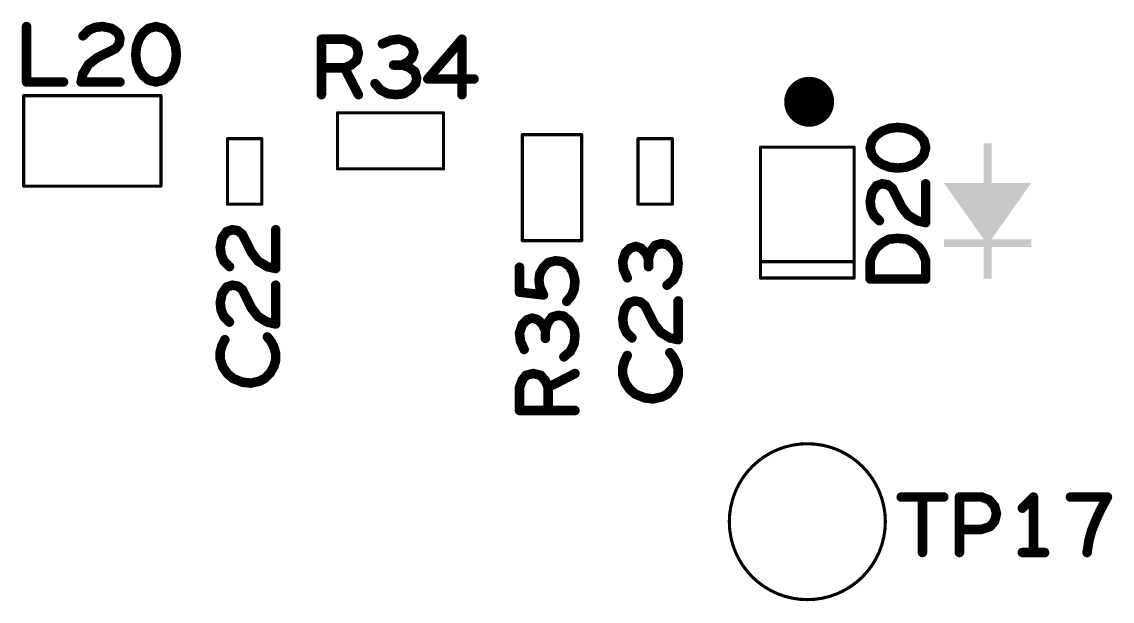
# Model space of a CAD drawing. Extents: x -1.14 to 4.53, y -2.04 to 6.
# Drawn here: x 1.042 to 1.73, y 2.075 to 2.441 of the extents above; entities that cross this region are included whole.
import ezdxf

# ---------------------------------------------------------------- set-up
doc = ezdxf.new("R2010")
doc.units = 0
doc.layers.get('0').update_dxf_attribs({"linetype": 'CONTINUOUS'})
doc.layers.add('ASSE', color=1, linetype='CONTINUOUS')

# ---------------------------------------------------------------- blocks, each defined once
blk = doc.blocks.new('ROUND_64')
at = {"const_width": 0.000984}
blk.add_lwpolyline([(-0.00049, 0, 1), (0.00049, 0, 1)], format="xyb", close=True, dxfattribs=at)
blk = doc.blocks.new('ROUND_1')
at = {"const_width": 0.003}
blk.add_lwpolyline([(-0.0015, 0, 1), (0.0015, 0, 1)], format="xyb", close=True, dxfattribs=at)

msp = doc.modelspace()

# ---------------------------------------------------------------- linework, layer by layer
at = {"layer": 'ASSE'}
for points, const_width in [([(1.04493, 2.4375), (1.04493, 2.4025)], 0.006), ([(1.08051, 2.43167), (1.08401, 2.43517)], 0.006), ([(1.08401, 2.43517), (1.0881, 2.43692)], 0.006), ([(1.0881, 2.43692), (1.09276, 2.4375)], 0.006), ([(1.09276, 2.4375), (1.0986, 2.43633)], 0.006), ([(1.0986, 2.43633), (1.10268, 2.43342)], 0.006), ([(1.10268, 2.43342), (1.10385, 2.42992)], 0.006), ([(1.11843, 2.43342), (1.1161, 2.42992)], 0.006), ([(1.12193, 2.43633), (1.11843, 2.43342)], 0.006), ([(1.1266, 2.4375), (1.12193, 2.43633)], 0.006), ([(1.13126, 2.43633), (1.1266, 2.4375)], 0.006), ([(1.13476, 2.43342), (1.13126, 2.43633)], 0.006), ([(1.1371, 2.42992), (1.13476, 2.43342)], 0.006), ([(1.10326, 2.42642), (1.10093, 2.4235)], 0.006), ([(1.10385, 2.42992), (1.10326, 2.42642)], 0.006), ([(1.11435, 2.42525), (1.11376, 2.42)], 0.006), ([(1.1161, 2.42992), (1.11435, 2.42525)], 0.006), ([(1.13885, 2.42525), (1.1371, 2.42992)], 0.006), ([(1.13943, 2.42), (1.13885, 2.42525)], 0.006), ([(1.23093, 2.3945), (1.23093, 2.4295)], 0.006), ([(1.23093, 2.4295), (1.24551, 2.4295)], 0.006), ([(1.24551, 2.4295), (1.25018, 2.42775)], 0.006), ([(1.25018, 2.42775), (1.2531, 2.42542)], 0.006), ([(1.2531, 2.42542), (1.25426, 2.42075)], 0.006), ([(1.27468, 2.42892), (1.26943, 2.42658)], 0.006), ([(1.27993, 2.4295), (1.27468, 2.42892)], 0.006), ([(1.28518, 2.42775), (1.27993, 2.4295)], 0.006), ([(1.2881, 2.42483), (1.28518, 2.42775)], 0.006), ([(1.3196, 2.4295), (1.29801, 2.40442)], 0.006), ([(1.3196, 2.3945), (1.3196, 2.4295)], 0.006), ([(1.10093, 2.4235), (1.08926, 2.41767)], 0.006), ([(1.11376, 2.42), (1.11435, 2.41475)], 0.006), ([(1.13885, 2.41475), (1.13943, 2.42)], 0.006), ([(1.25426, 2.42075), (1.2531, 2.41608)], 0.006), ([(1.28926, 2.42133), (1.2881, 2.42483)], 0.006), ([(1.2881, 2.41783), (1.28926, 2.42133)], 0.006), ([(1.08401, 2.41358), (1.08051, 2.40775)], 0.006), ([(1.08926, 2.41767), (1.08401, 2.41358)], 0.006), ([(1.11435, 2.41475), (1.1161, 2.41008)], 0.006), ([(1.1371, 2.41008), (1.13885, 2.41475)], 0.006), ([(1.24551, 2.41142), (1.23093, 2.41142)], 0.006), ([(1.2496, 2.41317), (1.24551, 2.41142)], 0.006), ([(1.24551, 2.41142), (1.25426, 2.3945)], 0.006), ([(1.2531, 2.41608), (1.2496, 2.41317)], 0.006), ([(1.28168, 2.41317), (1.27643, 2.41317)], 0.006), ([(1.28168, 2.41317), (1.28518, 2.41492)], 0.006), ([(1.28576, 2.412), (1.28168, 2.41317)], 0.006), ([(1.28518, 2.41492), (1.2881, 2.41783)], 0.006), ([(1.28985, 2.40908), (1.28576, 2.412)], 0.006), ([(1.08051, 2.40775), (1.07935, 2.4025)], 0.006), ([(1.1161, 2.41008), (1.11843, 2.40658)], 0.006), ([(1.11843, 2.40658), (1.12193, 2.40367)], 0.006), ([(1.13126, 2.40367), (1.13476, 2.40658)], 0.006), ([(1.13476, 2.40658), (1.1371, 2.41008)], 0.006), ([(1.29101, 2.405), (1.28985, 2.40908)], 0.006), ([(1.29043, 2.4015), (1.29101, 2.405)], 0.006), ([(1.04493, 2.4025), (1.06826, 2.4025)], 0.006), ([(1.07935, 2.4025), (1.10385, 2.4025)], 0.006), ([(1.12193, 2.40367), (1.1266, 2.4025)], 0.006), ([(1.1266, 2.4025), (1.13126, 2.40367)], 0.006), ([(1.26476, 2.4015), (1.26826, 2.39742)], 0.006), ([(1.28285, 2.39508), (1.28751, 2.398)], 0.006), ([(1.28751, 2.398), (1.29043, 2.4015)], 0.006), ([(1.29801, 2.40442), (1.32718, 2.40442)], 0.006), ([(1.04308, 2.33681), (1.04308, 2.3939)], 0.00197), ([(1.04308, 2.3939), (1.1297, 2.3939)], 0.00197), ([(1.1297, 2.3939), (1.1297, 2.33681)], 0.00197), ([(1.26826, 2.39742), (1.27293, 2.39508)], 0.006), ([(1.27293, 2.39508), (1.27818, 2.3945)], 0.006), ([(1.27818, 2.3945), (1.28285, 2.39508)], 0.006), ([(1.24103, 2.38307), (1.30796, 2.38307)], 0.00197), ([(1.24103, 2.34764), (1.24103, 2.38307)], 0.00197), ([(1.30796, 2.38307), (1.30796, 2.34764)], 0.00197), ([(1.58468, 2.3715), (1.58118, 2.36917)], 0.006), ([(1.58935, 2.37325), (1.58468, 2.3715)], 0.006), ([(1.5946, 2.37383), (1.58935, 2.37325)], 0.006), ([(1.59985, 2.37325), (1.5946, 2.37383)], 0.006), ([(1.60451, 2.3715), (1.59985, 2.37325)], 0.006), ([(1.60801, 2.36917), (1.60451, 2.3715)], 0.006), ([(1.1717, 2.32539), (1.1717, 2.36673)], 0.00197), ([(1.1717, 2.36673), (1.19335, 2.36673)], 0.00197), ([(1.19335, 2.36673), (1.19335, 2.32539)], 0.00197), ([(1.35769, 2.30236), (1.35769, 2.36929)], 0.00197), ([(1.35769, 2.36929), (1.39509, 2.36929)], 0.00197), ([(1.39509, 2.36929), (1.39509, 2.30236)], 0.00197), ([(1.43064, 2.32539), (1.43064, 2.36673)], 0.00197), ([(1.43064, 2.36673), (1.45229, 2.36673)], 0.00197), ([(1.45229, 2.36673), (1.45229, 2.32539)], 0.00197), ([(1.57826, 2.36567), (1.5771, 2.361)], 0.006), ([(1.58118, 2.36917), (1.57826, 2.36567)], 0.006), ([(1.61093, 2.36567), (1.60801, 2.36917)], 0.006), ([(1.6121, 2.361), (1.61093, 2.36567)], 0.006), ([(1.50792, 2.36142), (1.50792, 2.27874)], 0.00197), ([(1.56698, 2.36142), (1.50792, 2.36142)], 0.00197), ([(1.56698, 2.27874), (1.56698, 2.36142)], 0.00197), ([(1.5771, 2.361), (1.57826, 2.35633)], 0.006), ([(1.57826, 2.35633), (1.58118, 2.35283)], 0.006), ([(1.60801, 2.35283), (1.61093, 2.35633)], 0.006), ([(1.61093, 2.35633), (1.6121, 2.361)], 0.006), ([(1.58118, 2.35283), (1.58468, 2.3505)], 0.006), ([(1.58468, 2.3505), (1.58935, 2.34875)], 0.006), ([(1.59985, 2.34875), (1.60451, 2.3505)], 0.006), ([(1.60451, 2.3505), (1.60801, 2.35283)], 0.006), ([(1.30796, 2.34764), (1.24103, 2.34764)], 0.00197), ([(1.58935, 2.34875), (1.5946, 2.34817)], 0.006), ([(1.5946, 2.34817), (1.59985, 2.34875)], 0.006), ([(1.57826, 2.333), (1.58118, 2.33708)], 0.006), ([(1.58118, 2.33708), (1.58468, 2.33825)], 0.006), ([(1.58468, 2.33825), (1.58818, 2.33767)], 0.006), ([(1.58818, 2.33767), (1.5911, 2.33533)], 0.006), ([(1.6121, 2.31375), (1.6121, 2.33825)], 0.006), ([(1.1297, 2.33681), (1.04308, 2.33681)], 0.00197), ([(1.5771, 2.32717), (1.57826, 2.333)], 0.006), ([(1.5911, 2.33533), (1.59693, 2.32367)], 0.006), ([(1.19335, 2.32539), (1.1717, 2.32539)], 0.00197), ([(1.45229, 2.32539), (1.43064, 2.32539)], 0.00197), ([(1.57768, 2.3225), (1.5771, 2.32717)], 0.006), ([(1.57943, 2.31842), (1.57768, 2.3225)], 0.006), ([(1.59693, 2.32367), (1.60101, 2.31842)], 0.006), ([(1.58293, 2.31492), (1.57943, 2.31842)], 0.006), ([(1.60101, 2.31842), (1.60685, 2.31492)], 0.006), ([(1.17118, 2.30808), (1.17468, 2.30925)], 0.006), ([(1.17468, 2.30925), (1.17818, 2.30867)], 0.006), ([(1.17818, 2.30867), (1.1811, 2.30633)], 0.006), ([(1.2021, 2.28475), (1.2021, 2.30925)], 0.006), ([(1.60685, 2.31492), (1.6121, 2.31375)], 0.006), ([(1.1671, 2.29817), (1.16826, 2.304)], 0.006), ([(1.16826, 2.304), (1.17118, 2.30808)], 0.006), ([(1.1811, 2.30633), (1.18693, 2.29467)], 0.006), ([(1.58468, 2.30092), (1.58876, 2.30325)], 0.006), ([(1.58876, 2.30325), (1.5946, 2.30383)], 0.006), ([(1.5946, 2.30383), (1.60043, 2.30325)], 0.006), ([(1.60043, 2.30325), (1.60451, 2.30092)], 0.006), ([(1.16768, 2.2935), (1.1671, 2.29817)], 0.006), ([(1.18693, 2.29467), (1.19101, 2.28942)], 0.006), ([(1.39509, 2.30236), (1.35769, 2.30236)], 0.00197), ([(1.42272, 2.29465), (1.42097, 2.2894)], 0.006), ([(1.42563, 2.29756), (1.42272, 2.29465)], 0.006), ([(1.42913, 2.29873), (1.42563, 2.29756)], 0.006), ([(1.43263, 2.29756), (1.42913, 2.29873)], 0.006), ([(1.43555, 2.29465), (1.43263, 2.29756)], 0.006), ([(1.4373, 2.29115), (1.43555, 2.29465)], 0.006), ([(1.43847, 2.29523), (1.4373, 2.29115)], 0.006), ([(1.44138, 2.29931), (1.43847, 2.29523)], 0.006), ([(1.44547, 2.30048), (1.44138, 2.29931)], 0.006), ([(1.44897, 2.2999), (1.44547, 2.30048)], 0.006), ([(1.45247, 2.29698), (1.44897, 2.2999)], 0.006), ([(1.45538, 2.29231), (1.45247, 2.29698)], 0.006), ([(1.5771, 2.28983), (1.57885, 2.2945)], 0.006), ([(1.57885, 2.2945), (1.58118, 2.298)], 0.006), ([(1.58118, 2.298), (1.58468, 2.30092)], 0.006), ([(1.60451, 2.30092), (1.60801, 2.298)], 0.006), ([(1.60801, 2.298), (1.61035, 2.2945)], 0.006), ([(1.61035, 2.2945), (1.6121, 2.28983)], 0.006), ([(1.16943, 2.28942), (1.16768, 2.2935)], 0.006), ([(1.17293, 2.28592), (1.16943, 2.28942)], 0.006), ([(1.19101, 2.28942), (1.19685, 2.28592)], 0.006), ([(1.37397, 2.28849), (1.37105, 2.28558)], 0.006), ([(1.37864, 2.28966), (1.37397, 2.28849)], 0.006), ([(1.38331, 2.28908), (1.37864, 2.28966)], 0.006), ([(1.38739, 2.28616), (1.38331, 2.28908)], 0.006), ([(1.42097, 2.2894), (1.42155, 2.28415)], 0.006), ([(1.4373, 2.29115), (1.4373, 2.2859)], 0.006), ([(1.45597, 2.28765), (1.45538, 2.29231)], 0.006), ([(1.45538, 2.2824), (1.45597, 2.28765)], 0.006), ([(1.5771, 2.27817), (1.5771, 2.28983)], 0.006), ([(1.6121, 2.28983), (1.6121, 2.27817)], 0.006), ([(1.19685, 2.28592), (1.2021, 2.28475)], 0.006), ([(1.35589, 2.26983), (1.35589, 2.28558)], 0.006), ([(1.36872, 2.28149), (1.36814, 2.27741)], 0.006), ([(1.37105, 2.28558), (1.36872, 2.28149)], 0.006), ([(1.38972, 2.28208), (1.38739, 2.28616)], 0.006), ([(1.39089, 2.27683), (1.38972, 2.28208)], 0.006), ([(1.42155, 2.28415), (1.42388, 2.2789)], 0.006), ([(1.45305, 2.27773), (1.45538, 2.2824)], 0.006), ([(1.56698, 2.28909), (1.50792, 2.28909)], 0.00197), ([(1.17118, 2.27308), (1.17468, 2.27425)], 0.006), ([(1.17468, 2.27425), (1.17818, 2.27367)], 0.006), ([(1.2021, 2.24975), (1.2021, 2.27425)], 0.006), ([(1.36814, 2.27741), (1.36872, 2.27333)], 0.006), ([(1.3903, 2.27158), (1.39089, 2.27683)], 0.006), ([(1.44897, 2.27423), (1.45305, 2.27773)], 0.006), ([(1.50792, 2.27874), (1.56698, 2.27874)], 0.00197), ([(1.6121, 2.27817), (1.5771, 2.27817)], 0.006), ([(1.1671, 2.26317), (1.16826, 2.269)], 0.006), ([(1.16826, 2.269), (1.17118, 2.27308)], 0.006), ([(1.17818, 2.27367), (1.1811, 2.27133)], 0.006), ([(1.1811, 2.27133), (1.18693, 2.25967)], 0.006), ([(1.37105, 2.26808), (1.35589, 2.26983)], 0.006), ([(1.36872, 2.27333), (1.37105, 2.26808)], 0.006), ([(1.38564, 2.26399), (1.38856, 2.26749)], 0.006), ([(1.38856, 2.26749), (1.3903, 2.27158)], 0.006), ([(1.16768, 2.2585), (1.1671, 2.26317)], 0.006), ([(1.42213, 2.25906), (1.42505, 2.26315)], 0.006), ([(1.42505, 2.26315), (1.42855, 2.26431)], 0.006), ([(1.42855, 2.26431), (1.43205, 2.26373)], 0.006), ([(1.43205, 2.26373), (1.43497, 2.2614)], 0.006), ([(1.43497, 2.2614), (1.4408, 2.24973)], 0.006), ([(1.45597, 2.23981), (1.45597, 2.26431)], 0.006), ([(1.16943, 2.25442), (1.16768, 2.2585)], 0.006), ([(1.17293, 2.25092), (1.16943, 2.25442)], 0.006), ([(1.18693, 2.25967), (1.19101, 2.25442)], 0.006), ([(1.19101, 2.25442), (1.19685, 2.25092)], 0.006), ([(1.36406, 2.25349), (1.36055, 2.25233)], 0.006), ([(1.36756, 2.25233), (1.36406, 2.25349)], 0.006), ([(1.37631, 2.25408), (1.37339, 2.24999)], 0.006), ([(1.38039, 2.25524), (1.37631, 2.25408)], 0.006), ([(1.38389, 2.25466), (1.38039, 2.25524)], 0.006), ([(1.38739, 2.25174), (1.38389, 2.25466)], 0.006), ([(1.42097, 2.25323), (1.42213, 2.25906)], 0.006), ([(1.42155, 2.24856), (1.42097, 2.25323)], 0.006), ([(1.19685, 2.25092), (1.2021, 2.24975)], 0.006), ([(1.35764, 2.24941), (1.35589, 2.24416)], 0.006), ([(1.36055, 2.25233), (1.35764, 2.24941)], 0.006), ([(1.37047, 2.24941), (1.36756, 2.25233)], 0.006), ([(1.37222, 2.24591), (1.37047, 2.24941)], 0.006), ([(1.37339, 2.24999), (1.37222, 2.24591)], 0.006), ([(1.3903, 2.24708), (1.38739, 2.25174)], 0.006), ([(1.39089, 2.24241), (1.3903, 2.24708)], 0.006), ([(1.4233, 2.24448), (1.42155, 2.24856)], 0.006), ([(1.4408, 2.24973), (1.44488, 2.24448)], 0.006), ([(1.17001, 2.23983), (1.16826, 2.23633)], 0.006), ([(1.19918, 2.23867), (1.19685, 2.24158)], 0.006), ([(1.35589, 2.24416), (1.35647, 2.23891)], 0.006), ([(1.37222, 2.24591), (1.37222, 2.24066)], 0.006), ([(1.3903, 2.23716), (1.39089, 2.24241)], 0.006), ([(1.4268, 2.24098), (1.4233, 2.24448)], 0.006), ([(1.44488, 2.24448), (1.45072, 2.24098)], 0.006), ([(1.45072, 2.24098), (1.45597, 2.23981)], 0.006), ([(1.16826, 2.23633), (1.1671, 2.23225)], 0.006), ([(1.20093, 2.23517), (1.19918, 2.23867)], 0.006), ([(1.2021, 2.23108), (1.20093, 2.23517)], 0.006), ([(1.35647, 2.23891), (1.35881, 2.23366)], 0.006), ([(1.38389, 2.22899), (1.38797, 2.23249)], 0.006), ([(1.38797, 2.23249), (1.3903, 2.23716)], 0.006), ([(1.1671, 2.23225), (1.1671, 2.22758)], 0.006), ([(1.1671, 2.22758), (1.16885, 2.22233)], 0.006), ([(1.20093, 2.22292), (1.2021, 2.227)], 0.006), ([(1.2021, 2.227), (1.2021, 2.23108)], 0.006), ([(1.42213, 2.22639), (1.42097, 2.22231)], 0.006), ([(1.42388, 2.2299), (1.42213, 2.22639)], 0.006), ([(1.45305, 2.22873), (1.45072, 2.23165)], 0.006), ([(1.4548, 2.22523), (1.45305, 2.22873)], 0.006), ([(1.16885, 2.22233), (1.17176, 2.21825)], 0.006), ([(1.1951, 2.21533), (1.1986, 2.21883)], 0.006), ([(1.1986, 2.21883), (1.20093, 2.22292)], 0.006), ([(1.42097, 2.22231), (1.42097, 2.21765)], 0.006), ([(1.45597, 2.22114), (1.4548, 2.22523)], 0.006), ([(1.45597, 2.21706), (1.45597, 2.22114)], 0.006), ([(1.17176, 2.21825), (1.17526, 2.21533)], 0.006), ([(1.17526, 2.21533), (1.1811, 2.213)], 0.006), ([(1.1811, 2.213), (1.18635, 2.21242)], 0.006), ([(1.18635, 2.21242), (1.1916, 2.21358)], 0.006), ([(1.1916, 2.21358), (1.1951, 2.21533)], 0.006), ([(1.35589, 2.20974), (1.35764, 2.21441)], 0.006), ([(1.35764, 2.21441), (1.35997, 2.21733)], 0.006), ([(1.35997, 2.21733), (1.36464, 2.21849)], 0.006), ([(1.36464, 2.21849), (1.36931, 2.21733)], 0.006), ([(1.36931, 2.21733), (1.37222, 2.21383)], 0.006), ([(1.37222, 2.21383), (1.37397, 2.20974)], 0.006), ([(1.37397, 2.20974), (1.39089, 2.21849)], 0.006), ([(1.42097, 2.21765), (1.42272, 2.21239)], 0.006), ([(1.42272, 2.21239), (1.42563, 2.20831)], 0.006), ([(1.45247, 2.2089), (1.4548, 2.21298)], 0.006), ([(1.4548, 2.21298), (1.45597, 2.21706)], 0.006), ([(1.35589, 2.19516), (1.35589, 2.20974)], 0.006), ([(1.37397, 2.20974), (1.37397, 2.19516)], 0.006), ([(1.42563, 2.20831), (1.42913, 2.2054)], 0.006), ([(1.42913, 2.2054), (1.43497, 2.20306)], 0.006), ([(1.44547, 2.20365), (1.44897, 2.2054)], 0.006), ([(1.44897, 2.2054), (1.45247, 2.2089)], 0.006), ([(1.43497, 2.20306), (1.44022, 2.20248)], 0.006), ([(1.44022, 2.20248), (1.44547, 2.20365)], 0.006), ([(1.39089, 2.19516), (1.35589, 2.19516)], 0.006), ([(1.59668, 2.1405), (1.62351, 2.1405)], 0.006), ([(1.61009, 2.1405), (1.61009, 2.1055)], 0.006), ([(1.63343, 2.1055), (1.63343, 2.1405)], 0.006), ([(1.63343, 2.1405), (1.64743, 2.1405)], 0.006), ([(1.64743, 2.1405), (1.6521, 2.13875)], 0.006), ([(1.6521, 2.13875), (1.6556, 2.13467)], 0.006), ([(1.6801, 2.1405), (1.6731, 2.1335)], 0.006), ([(1.6801, 2.1055), (1.6801, 2.1405)], 0.006), ([(1.72676, 2.1405), (1.70343, 2.1405)], 0.006), ([(1.7221, 2.13175), (1.72676, 2.1405)], 0.006), ([(1.6556, 2.13467), (1.65676, 2.13)], 0.006), ([(1.65676, 2.13), (1.6556, 2.12533)], 0.006), ([(1.71918, 2.12533), (1.7221, 2.13175)], 0.006), ([(1.6556, 2.12533), (1.65268, 2.12183)], 0.006), ([(1.71685, 2.1195), (1.71918, 2.12533)], 0.006), ([(1.64743, 2.12008), (1.63343, 2.12008)], 0.006), ([(1.65268, 2.12183), (1.64743, 2.12008)], 0.006), ([(1.7151, 2.11308), (1.71685, 2.1195)], 0.006), ([(1.71393, 2.1055), (1.7151, 2.11308)], 0.006), ([(1.6731, 2.1055), (1.6871, 2.1055)], 0.006)]:
    msp.add_lwpolyline(points, dxfattribs=dict(at, const_width=const_width))
for points, const_width in [([(1.53072, 2.39, 1), (1.54647, 2.39, 1)], 0.01575), ([(1.48824, 2.12496, 1), (1.58666, 2.12496, 1)], 0.00197)]:
    msp.add_lwpolyline(points, format="xyb", close=True, dxfattribs=dict(at, const_width=const_width))
for points in [[(1.64868, 2.33871), (1.64868, 2.36371), (1.65368, 2.33871), (1.65368, 2.36371)], [(1.64868, 2.30328), (1.62368, 2.33871), (1.65368, 2.30328), (1.67868, 2.33871)], [(1.62368, 2.29828), (1.62368, 2.30328), (1.67868, 2.29828), (1.67868, 2.30328)], [(1.64868, 2.27828), (1.64868, 2.29828), (1.65368, 2.27828), (1.65368, 2.29828)]]:
    msp.add_solid(points, dxfattribs=at)

# ---------------------------------------------------------------- block references
for name, p in [('ROUND_1', (1.04493, 2.4375)), ('ROUND_1', (1.08401, 2.43517)), ('ROUND_1', (1.08401, 2.43517)), ('ROUND_1', (1.0881, 2.43692)), ('ROUND_1', (1.0881, 2.43692)), ('ROUND_1', (1.09276, 2.4375)), ('ROUND_1', (1.09276, 2.4375)), ('ROUND_1', (1.0986, 2.43633)), ('ROUND_1', (1.0986, 2.43633)), ('ROUND_1', (1.10268, 2.43342)), ('ROUND_1', (1.10268, 2.43342)), ('ROUND_1', (1.11843, 2.43342)), ('ROUND_1', (1.11843, 2.43342)), ('ROUND_1', (1.12193, 2.43633)), ('ROUND_1', (1.12193, 2.43633)), ('ROUND_1', (1.1266, 2.4375)), ('ROUND_1', (1.1266, 2.4375)), ('ROUND_1', (1.13126, 2.43633)), ('ROUND_1', (1.13126, 2.43633)), ('ROUND_1', (1.13476, 2.43342)), ('ROUND_1', (1.13476, 2.43342)), ('ROUND_1', (1.08051, 2.43167)), ('ROUND_1', (1.10326, 2.42642)), ('ROUND_1', (1.10326, 2.42642)), ('ROUND_1', (1.10385, 2.42992)), ('ROUND_1', (1.10385, 2.42992)), ('ROUND_1', (1.11435, 2.42525)), ('ROUND_1', (1.11435, 2.42525)), ('ROUND_1', (1.1161, 2.42992)), ('ROUND_1', (1.1161, 2.42992)), ('ROUND_1', (1.1371, 2.42992)), ('ROUND_1', (1.1371, 2.42992)), ('ROUND_1', (1.13885, 2.42525)), ('ROUND_1', (1.13885, 2.42525)), ('ROUND_1', (1.23093, 2.4295)), ('ROUND_1', (1.23093, 2.4295)), ('ROUND_1', (1.24551, 2.4295)), ('ROUND_1', (1.24551, 2.4295)), ('ROUND_1', (1.25018, 2.42775)), ('ROUND_1', (1.25018, 2.42775)), ('ROUND_1', (1.2531, 2.42542)), ('ROUND_1', (1.2531, 2.42542)), ('ROUND_1', (1.26943, 2.42658)), ('ROUND_1', (1.27468, 2.42892)), ('ROUND_1', (1.27468, 2.42892)), ('ROUND_1', (1.27993, 2.4295)), ('ROUND_1', (1.27993, 2.4295)), ('ROUND_1', (1.28518, 2.42775)), ('ROUND_1', (1.28518, 2.42775)), ('ROUND_1', (1.3196, 2.4295)), ('ROUND_1', (1.3196, 2.4295)), ('ROUND_1', (1.10093, 2.4235)), ('ROUND_1', (1.10093, 2.4235)), ('ROUND_1', (1.11376, 2.42)), ('ROUND_1', (1.11376, 2.42)), ('ROUND_1', (1.13943, 2.42)), ('ROUND_1', (1.13943, 2.42)), ('ROUND_1', (1.25426, 2.42075)), ('ROUND_1', (1.25426, 2.42075)), ('ROUND_1', (1.2881, 2.42483)), ('ROUND_1', (1.2881, 2.42483)), ('ROUND_1', (1.28926, 2.42133)), ('ROUND_1', (1.28926, 2.42133)), ('ROUND_1', (1.08401, 2.41358)), ('ROUND_1', (1.08401, 2.41358)), ('ROUND_1', (1.08926, 2.41767)), ('ROUND_1', (1.08926, 2.41767)), ('ROUND_1', (1.11435, 2.41475)), ('ROUND_1', (1.11435, 2.41475)), ('ROUND_1', (1.13885, 2.41475)), ('ROUND_1', (1.13885, 2.41475)), ('ROUND_1', (1.23093, 2.41142)), ('ROUND_1', (1.24551, 2.41142)), ('ROUND_1', (1.24551, 2.41142)), ('ROUND_1', (1.24551, 2.41142)), ('ROUND_1', (1.2496, 2.41317)), ('ROUND_1', (1.2496, 2.41317)), ('ROUND_1', (1.2531, 2.41608)), ('ROUND_1', (1.2531, 2.41608)), ('ROUND_1', (1.27643, 2.41317)), ('ROUND_1', (1.28168, 2.41317)), ('ROUND_1', (1.28168, 2.41317)), ('ROUND_1', (1.28168, 2.41317)), ('ROUND_1', (1.28518, 2.41492)), ('ROUND_1', (1.28518, 2.41492)), ('ROUND_1', (1.28576, 2.412)), ('ROUND_1', (1.28576, 2.412)), ('ROUND_1', (1.2881, 2.41783)), ('ROUND_1', (1.2881, 2.41783)), ('ROUND_1', (1.08051, 2.40775)), ('ROUND_1', (1.08051, 2.40775)), ('ROUND_1', (1.1161, 2.41008)), ('ROUND_1', (1.1161, 2.41008)), ('ROUND_1', (1.11843, 2.40658)), ('ROUND_1', (1.11843, 2.40658)), ('ROUND_1', (1.13476, 2.40658)), ('ROUND_1', (1.13476, 2.40658)), ('ROUND_1', (1.1371, 2.41008)), ('ROUND_1', (1.1371, 2.41008)), ('ROUND_1', (1.28985, 2.40908)), ('ROUND_1', (1.28985, 2.40908)), ('ROUND_1', (1.29101, 2.405)), ('ROUND_1', (1.29101, 2.405)), ('ROUND_1', (1.04493, 2.4025)), ('ROUND_1', (1.04493, 2.4025)), ('ROUND_1', (1.06826, 2.4025)), ('ROUND_1', (1.07935, 2.4025)), ('ROUND_1', (1.07935, 2.4025)), ('ROUND_1', (1.10385, 2.4025)), ('ROUND_1', (1.12193, 2.40367)), ('ROUND_1', (1.12193, 2.40367)), ('ROUND_1', (1.1266, 2.4025)), ('ROUND_1', (1.1266, 2.4025)), ('ROUND_1', (1.13126, 2.40367)), ('ROUND_1', (1.13126, 2.40367)), ('ROUND_1', (1.26476, 2.4015)), ('ROUND_1', (1.28751, 2.398)), ('ROUND_1', (1.28751, 2.398)), ('ROUND_1', (1.29043, 2.4015)), ('ROUND_1', (1.29043, 2.4015)), ('ROUND_1', (1.29801, 2.40442)), ('ROUND_1', (1.29801, 2.40442)), ('ROUND_1', (1.32718, 2.40442)), ('ROUND_64', (1.04308, 2.3939)), ('ROUND_64', (1.04308, 2.3939)), ('ROUND_64', (1.1297, 2.3939)), ('ROUND_64', (1.1297, 2.3939)), ('ROUND_1', (1.23093, 2.3945)), ('ROUND_1', (1.25426, 2.3945)), ('ROUND_1', (1.26826, 2.39742)), ('ROUND_1', (1.26826, 2.39742)), ('ROUND_1', (1.27293, 2.39508)), ('ROUND_1', (1.27293, 2.39508)), ('ROUND_1', (1.27818, 2.3945)), ('ROUND_1', (1.27818, 2.3945)), ('ROUND_1', (1.28285, 2.39508)), ('ROUND_1', (1.28285, 2.39508)), ('ROUND_1', (1.3196, 2.3945)), ('ROUND_64', (1.24103, 2.38307)), ('ROUND_64', (1.24103, 2.38307)), ('ROUND_64', (1.30796, 2.38307)), ('ROUND_64', (1.30796, 2.38307)), ('ROUND_1', (1.58468, 2.3715)), ('ROUND_1', (1.58468, 2.3715)), ('ROUND_1', (1.58935, 2.37325)), ('ROUND_1', (1.58935, 2.37325)), ('ROUND_1', (1.5946, 2.37383)), ('ROUND_1', (1.5946, 2.37383)), ('ROUND_1', (1.59985, 2.37325)), ('ROUND_1', (1.59985, 2.37325)), ('ROUND_1', (1.60451, 2.3715)), ('ROUND_1', (1.60451, 2.3715)), ('ROUND_64', (1.1717, 2.36673)), ('ROUND_64', (1.1717, 2.36673)), ('ROUND_64', (1.19335, 2.36673)), ('ROUND_64', (1.19335, 2.36673)), ('ROUND_64', (1.35769, 2.36929)), ('ROUND_64', (1.35769, 2.36929)), ('ROUND_64', (1.39509, 2.36929)), ('ROUND_64', (1.39509, 2.36929)), ('ROUND_64', (1.43064, 2.36673)), ('ROUND_64', (1.43064, 2.36673)), ('ROUND_64', (1.45229, 2.36673)), ('ROUND_64', (1.45229, 2.36673)), ('ROUND_1', (1.57826, 2.36567)), ('ROUND_1', (1.57826, 2.36567)), ('ROUND_1', (1.58118, 2.36917)), ('ROUND_1', (1.58118, 2.36917)), ('ROUND_1', (1.60801, 2.36917)), ('ROUND_1', (1.60801, 2.36917)), ('ROUND_1', (1.61093, 2.36567)), ('ROUND_1', (1.61093, 2.36567)), ('ROUND_64', (1.50792, 2.36142)), ('ROUND_64', (1.50792, 2.36142)), ('ROUND_64', (1.56698, 2.36142)), ('ROUND_64', (1.56698, 2.36142)), ('ROUND_1', (1.5771, 2.361)), ('ROUND_1', (1.5771, 2.361)), ('ROUND_1', (1.57826, 2.35633)), ('ROUND_1', (1.57826, 2.35633)), ('ROUND_1', (1.61093, 2.35633)), ('ROUND_1', (1.61093, 2.35633)), ('ROUND_1', (1.6121, 2.361)), ('ROUND_1', (1.6121, 2.361)), ('ROUND_1', (1.58118, 2.35283)), ('ROUND_1', (1.58118, 2.35283)), ('ROUND_1', (1.58468, 2.3505)), ('ROUND_1', (1.58468, 2.3505)), ('ROUND_1', (1.60451, 2.3505)), ('ROUND_1', (1.60451, 2.3505)), ('ROUND_1', (1.60801, 2.35283)), ('ROUND_1', (1.60801, 2.35283)), ('ROUND_64', (1.24103, 2.34764)), ('ROUND_64', (1.24103, 2.34764)), ('ROUND_64', (1.30796, 2.34764)), ('ROUND_64', (1.30796, 2.34764)), ('ROUND_1', (1.58935, 2.34875)), ('ROUND_1', (1.58935, 2.34875)), ('ROUND_1', (1.5946, 2.34817)), ('ROUND_1', (1.5946, 2.34817)), ('ROUND_1', (1.59985, 2.34875)), ('ROUND_1', (1.59985, 2.34875)), ('ROUND_1', (1.58118, 2.33708)), ('ROUND_1', (1.58118, 2.33708)), ('ROUND_1', (1.58468, 2.33825)), ('ROUND_1', (1.58468, 2.33825)), ('ROUND_1', (1.58818, 2.33767)), ('ROUND_1', (1.58818, 2.33767)), ('ROUND_1', (1.6121, 2.33825)), ('ROUND_64', (1.04308, 2.33681)), ('ROUND_64', (1.04308, 2.33681)), ('ROUND_64', (1.1297, 2.33681)), ('ROUND_64', (1.1297, 2.33681)), ('ROUND_1', (1.57826, 2.333)), ('ROUND_1', (1.57826, 2.333)), ('ROUND_1', (1.5911, 2.33533)), ('ROUND_1', (1.5911, 2.33533)), ('ROUND_64', (1.1717, 2.32539)), ('ROUND_64', (1.1717, 2.32539)), ('ROUND_64', (1.19335, 2.32539)), ('ROUND_64', (1.19335, 2.32539)), ('ROUND_64', (1.43064, 2.32539)), ('ROUND_64', (1.43064, 2.32539)), ('ROUND_64', (1.45229, 2.32539)), ('ROUND_64', (1.45229, 2.32539)), ('ROUND_1', (1.5771, 2.32717)), ('ROUND_1', (1.5771, 2.32717)), ('ROUND_1', (1.57768, 2.3225)), ('ROUND_1', (1.57768, 2.3225)), ('ROUND_1', (1.59693, 2.32367)), ('ROUND_1', (1.59693, 2.32367)), ('ROUND_1', (1.57943, 2.31842)), ('ROUND_1', (1.57943, 2.31842)), ('ROUND_1', (1.60101, 2.31842)), ('ROUND_1', (1.60101, 2.31842)), ('ROUND_1', (1.17468, 2.30925)), ('ROUND_1', (1.17468, 2.30925)), ('ROUND_1', (1.17818, 2.30867)), ('ROUND_1', (1.17818, 2.30867)), ('ROUND_1', (1.2021, 2.30925)), ('ROUND_1', (1.58293, 2.31492)), ('ROUND_1', (1.60685, 2.31492)), ('ROUND_1', (1.60685, 2.31492)), ('ROUND_1', (1.6121, 2.31375)), ('ROUND_1', (1.6121, 2.31375)), ('ROUND_1', (1.16826, 2.304)), ('ROUND_1', (1.16826, 2.304)), ('ROUND_1', (1.17118, 2.30808)), ('ROUND_1', (1.17118, 2.30808)), ('ROUND_1', (1.1811, 2.30633)), ('ROUND_1', (1.1811, 2.30633)), ('ROUND_1', (1.58876, 2.30325)), ('ROUND_1', (1.58876, 2.30325)), ('ROUND_1', (1.5946, 2.30383)), ('ROUND_1', (1.5946, 2.30383)), ('ROUND_1', (1.60043, 2.30325)), ('ROUND_1', (1.60043, 2.30325)), ('ROUND_1', (1.1671, 2.29817)), ('ROUND_1', (1.1671, 2.29817)), ('ROUND_1', (1.18693, 2.29467)), ('ROUND_1', (1.18693, 2.29467)), ('ROUND_64', (1.35769, 2.30236)), ('ROUND_64', (1.35769, 2.30236)), ('ROUND_64', (1.39509, 2.30236)), ('ROUND_64', (1.39509, 2.30236)), ('ROUND_1', (1.42272, 2.29465)), ('ROUND_1', (1.42272, 2.29465)), ('ROUND_1', (1.42563, 2.29756)), ('ROUND_1', (1.42563, 2.29756)), ('ROUND_1', (1.42913, 2.29873)), ('ROUND_1', (1.42913, 2.29873)), ('ROUND_1', (1.43263, 2.29756)), ('ROUND_1', (1.43263, 2.29756)), ('ROUND_1', (1.43555, 2.29465)), ('ROUND_1', (1.43555, 2.29465)), ('ROUND_1', (1.43847, 2.29523)), ('ROUND_1', (1.43847, 2.29523)), ('ROUND_1', (1.44138, 2.29931)), ('ROUND_1', (1.44138, 2.29931)), ('ROUND_1', (1.44547, 2.30048)), ('ROUND_1', (1.44547, 2.30048)), ('ROUND_1', (1.44897, 2.2999)), ('ROUND_1', (1.44897, 2.2999)), ('ROUND_1', (1.45247, 2.29698)), ('ROUND_1', (1.45247, 2.29698)), ('ROUND_1', (1.57885, 2.2945)), ('ROUND_1', (1.57885, 2.2945)), ('ROUND_1', (1.58118, 2.298)), ('ROUND_1', (1.58118, 2.298)), ('ROUND_1', (1.58468, 2.30092)), ('ROUND_1', (1.58468, 2.30092)), ('ROUND_1', (1.60451, 2.30092)), ('ROUND_1', (1.60451, 2.30092)), ('ROUND_1', (1.60801, 2.298)), ('ROUND_1', (1.60801, 2.298)), ('ROUND_1', (1.61035, 2.2945)), ('ROUND_1', (1.61035, 2.2945)), ('ROUND_1', (1.16768, 2.2935)), ('ROUND_1', (1.16768, 2.2935)), ('ROUND_1', (1.16943, 2.28942)), ('ROUND_1', (1.16943, 2.28942)), ('ROUND_1', (1.19101, 2.28942)), ('ROUND_1', (1.19101, 2.28942)), ('ROUND_1', (1.37397, 2.28849)), ('ROUND_1', (1.37397, 2.28849)), ('ROUND_1', (1.37864, 2.28966)), ('ROUND_1', (1.37864, 2.28966)), ('ROUND_1', (1.38331, 2.28908)), ('ROUND_1', (1.38331, 2.28908)), ('ROUND_1', (1.42097, 2.2894)), ('ROUND_1', (1.42097, 2.2894)), ('ROUND_1', (1.4373, 2.29115)), ('ROUND_1', (1.4373, 2.29115)), ('ROUND_1', (1.4373, 2.29115)), ('ROUND_1', (1.45538, 2.29231)), ('ROUND_1', (1.45538, 2.29231)), ('ROUND_1', (1.45597, 2.28765)), ('ROUND_1', (1.45597, 2.28765)), ('ROUND_1', (1.5771, 2.28983)), ('ROUND_1', (1.5771, 2.28983)), ('ROUND_1', (1.6121, 2.28983)), ('ROUND_1', (1.6121, 2.28983)), ('ROUND_1', (1.17293, 2.28592)), ('ROUND_1', (1.19685, 2.28592)), ('ROUND_1', (1.19685, 2.28592)), ('ROUND_1', (1.2021, 2.28475)), ('ROUND_1', (1.2021, 2.28475)), ('ROUND_1', (1.35589, 2.28558)), ('ROUND_1', (1.36872, 2.28149)), ('ROUND_1', (1.36872, 2.28149)), ('ROUND_1', (1.37105, 2.28558)), ('ROUND_1', (1.37105, 2.28558)), ('ROUND_1', (1.38739, 2.28616)), ('ROUND_1', (1.38739, 2.28616)), ('ROUND_1', (1.38972, 2.28208)), ('ROUND_1', (1.38972, 2.28208)), ('ROUND_1', (1.42155, 2.28415)), ('ROUND_1', (1.42155, 2.28415)), ('ROUND_1', (1.4373, 2.2859)), ('ROUND_1', (1.45538, 2.2824)), ('ROUND_1', (1.45538, 2.2824)), ('ROUND_64', (1.50792, 2.28909)), ('ROUND_64', (1.56698, 2.28909)), ('ROUND_1', (1.17468, 2.27425)), ('ROUND_1', (1.17468, 2.27425)), ('ROUND_1', (1.2021, 2.27425)), ('ROUND_1', (1.36814, 2.27741)), ('ROUND_1', (1.36814, 2.27741)), ('ROUND_1', (1.39089, 2.27683)), ('ROUND_1', (1.39089, 2.27683)), ('ROUND_1', (1.42388, 2.2789)), ('ROUND_1', (1.44897, 2.27423)), ('ROUND_1', (1.45305, 2.27773)), ('ROUND_1', (1.45305, 2.27773)), ('ROUND_64', (1.50792, 2.27874)), ('ROUND_64', (1.50792, 2.27874)), ('ROUND_64', (1.56698, 2.27874)), ('ROUND_64', (1.56698, 2.27874)), ('ROUND_1', (1.5771, 2.27817)), ('ROUND_1', (1.5771, 2.27817)), ('ROUND_1', (1.6121, 2.27817)), ('ROUND_1', (1.6121, 2.27817)), ('ROUND_1', (1.16826, 2.269)), ('ROUND_1', (1.16826, 2.269)), ('ROUND_1', (1.17118, 2.27308)), ('ROUND_1', (1.17118, 2.27308)), ('ROUND_1', (1.17818, 2.27367)), ('ROUND_1', (1.17818, 2.27367)), ('ROUND_1', (1.1811, 2.27133)), ('ROUND_1', (1.1811, 2.27133)), ('ROUND_1', (1.35589, 2.26983)), ('ROUND_1', (1.35589, 2.26983)), ('ROUND_1', (1.36872, 2.27333)), ('ROUND_1', (1.36872, 2.27333)), ('ROUND_1', (1.37105, 2.26808)), ('ROUND_1', (1.37105, 2.26808)), ('ROUND_1', (1.38856, 2.26749)), ('ROUND_1', (1.38856, 2.26749)), ('ROUND_1', (1.3903, 2.27158)), ('ROUND_1', (1.3903, 2.27158)), ('ROUND_1', (1.1671, 2.26317)), ('ROUND_1', (1.1671, 2.26317)), ('ROUND_1', (1.38564, 2.26399)), ('ROUND_1', (1.42505, 2.26315)), ('ROUND_1', (1.42505, 2.26315)), ('ROUND_1', (1.42855, 2.26431)), ('ROUND_1', (1.42855, 2.26431)), ('ROUND_1', (1.43205, 2.26373)), ('ROUND_1', (1.43205, 2.26373)), ('ROUND_1', (1.43497, 2.2614)), ('ROUND_1', (1.43497, 2.2614)), ('ROUND_1', (1.45597, 2.26431)), ('ROUND_1', (1.16768, 2.2585)), ('ROUND_1', (1.16768, 2.2585)), ('ROUND_1', (1.16943, 2.25442)), ('ROUND_1', (1.16943, 2.25442)), ('ROUND_1', (1.18693, 2.25967)), ('ROUND_1', (1.18693, 2.25967)), ('ROUND_1', (1.19101, 2.25442)), ('ROUND_1', (1.19101, 2.25442)), ('ROUND_1', (1.36406, 2.25349)), ('ROUND_1', (1.36406, 2.25349)), ('ROUND_1', (1.37631, 2.25408)), ('ROUND_1', (1.37631, 2.25408)), ('ROUND_1', (1.38039, 2.25524)), ('ROUND_1', (1.38039, 2.25524)), ('ROUND_1', (1.38389, 2.25466)), ('ROUND_1', (1.38389, 2.25466)), ('ROUND_1', (1.42097, 2.25323)), ('ROUND_1', (1.42097, 2.25323)), ('ROUND_1', (1.42213, 2.25906)), ('ROUND_1', (1.42213, 2.25906)), ('ROUND_1', (1.17293, 2.25092)), ('ROUND_1', (1.19685, 2.25092)), ('ROUND_1', (1.19685, 2.25092)), ('ROUND_1', (1.2021, 2.24975)), ('ROUND_1', (1.2021, 2.24975)), ('ROUND_1', (1.35764, 2.24941)), ('ROUND_1', (1.35764, 2.24941)), ('ROUND_1', (1.36055, 2.25233)), ('ROUND_1', (1.36055, 2.25233)), ('ROUND_1', (1.36756, 2.25233)), ('ROUND_1', (1.36756, 2.25233)), ('ROUND_1', (1.37047, 2.24941)), ('ROUND_1', (1.37047, 2.24941)), ('ROUND_1', (1.37339, 2.24999)), ('ROUND_1', (1.37339, 2.24999)), ('ROUND_1', (1.38739, 2.25174)), ('ROUND_1', (1.38739, 2.25174)), ('ROUND_1', (1.3903, 2.24708)), ('ROUND_1', (1.3903, 2.24708)), ('ROUND_1', (1.42155, 2.24856)), ('ROUND_1', (1.42155, 2.24856)), ('ROUND_1', (1.4408, 2.24973)), ('ROUND_1', (1.4408, 2.24973)), ('ROUND_1', (1.17001, 2.23983)), ('ROUND_1', (1.19685, 2.24158)), ('ROUND_1', (1.35589, 2.24416)), ('ROUND_1', (1.35589, 2.24416)), ('ROUND_1', (1.37222, 2.24591)), ('ROUND_1', (1.37222, 2.24591)), ('ROUND_1', (1.37222, 2.24591)), ('ROUND_1', (1.37222, 2.24066)), ('ROUND_1', (1.39089, 2.24241)), ('ROUND_1', (1.39089, 2.24241)), ('ROUND_1', (1.4233, 2.24448)), ('ROUND_1', (1.4233, 2.24448)), ('ROUND_1', (1.4268, 2.24098)), ('ROUND_1', (1.44488, 2.24448)), ('ROUND_1', (1.44488, 2.24448)), ('ROUND_1', (1.45072, 2.24098)), ('ROUND_1', (1.45072, 2.24098)), ('ROUND_1', (1.45597, 2.23981)), ('ROUND_1', (1.45597, 2.23981)), ('ROUND_1', (1.16826, 2.23633)), ('ROUND_1', (1.16826, 2.23633)), ('ROUND_1', (1.19918, 2.23867)), ('ROUND_1', (1.19918, 2.23867)), ('ROUND_1', (1.20093, 2.23517)), ('ROUND_1', (1.20093, 2.23517)), ('ROUND_1', (1.35647, 2.23891)), ('ROUND_1', (1.35647, 2.23891)), ('ROUND_1', (1.35881, 2.23366)), ('ROUND_1', (1.38797, 2.23249)), ('ROUND_1', (1.38797, 2.23249)), ('ROUND_1', (1.3903, 2.23716)), ('ROUND_1', (1.3903, 2.23716)), ('ROUND_1', (1.1671, 2.23225)), ('ROUND_1', (1.1671, 2.23225)), ('ROUND_1', (1.1671, 2.22758)), ('ROUND_1', (1.1671, 2.22758)), ('ROUND_1', (1.2021, 2.23108)), ('ROUND_1', (1.2021, 2.23108)), ('ROUND_1', (1.2021, 2.227)), ('ROUND_1', (1.2021, 2.227)), ('ROUND_1', (1.38389, 2.22899)), ('ROUND_1', (1.42213, 2.22639)), ('ROUND_1', (1.42213, 2.22639)), ('ROUND_1', (1.42388, 2.2299)), ('ROUND_1', (1.45072, 2.23165)), ('ROUND_1', (1.45305, 2.22873)), ('ROUND_1', (1.45305, 2.22873)), ('ROUND_1', (1.16885, 2.22233)), ('ROUND_1', (1.16885, 2.22233)), ('ROUND_1', (1.1986, 2.21883)), ('ROUND_1', (1.1986, 2.21883)), ('ROUND_1', (1.20093, 2.22292)), ('ROUND_1', (1.20093, 2.22292)), ('ROUND_1', (1.42097, 2.22231)), ('ROUND_1', (1.42097, 2.22231)), ('ROUND_1', (1.4548, 2.22523)), ('ROUND_1', (1.4548, 2.22523)), ('ROUND_1', (1.45597, 2.22114)), ('ROUND_1', (1.45597, 2.22114)), ('ROUND_1', (1.17176, 2.21825)), ('ROUND_1', (1.17176, 2.21825)), ('ROUND_1', (1.17526, 2.21533)), ('ROUND_1', (1.17526, 2.21533)), ('ROUND_1', (1.1811, 2.213)), ('ROUND_1', (1.1811, 2.213)), ('ROUND_1', (1.18635, 2.21242)), ('ROUND_1', (1.18635, 2.21242)), ('ROUND_1', (1.1916, 2.21358)), ('ROUND_1', (1.1916, 2.21358)), ('ROUND_1', (1.1951, 2.21533)), ('ROUND_1', (1.1951, 2.21533)), ('ROUND_1', (1.35764, 2.21441)), ('ROUND_1', (1.35764, 2.21441)), ('ROUND_1', (1.35997, 2.21733)), ('ROUND_1', (1.35997, 2.21733)), ('ROUND_1', (1.36464, 2.21849)), ('ROUND_1', (1.36464, 2.21849)), ('ROUND_1', (1.36931, 2.21733)), ('ROUND_1', (1.36931, 2.21733)), ('ROUND_1', (1.37222, 2.21383)), ('ROUND_1', (1.37222, 2.21383)), ('ROUND_1', (1.39089, 2.21849)), ('ROUND_1', (1.42097, 2.21765)), ('ROUND_1', (1.42097, 2.21765)), ('ROUND_1', (1.42272, 2.21239)), ('ROUND_1', (1.42272, 2.21239)), ('ROUND_1', (1.4548, 2.21298)), ('ROUND_1', (1.4548, 2.21298)), ('ROUND_1', (1.45597, 2.21706)), ('ROUND_1', (1.45597, 2.21706)), ('ROUND_1', (1.35589, 2.20974)), ('ROUND_1', (1.35589, 2.20974)), ('ROUND_1', (1.37397, 2.20974)), ('ROUND_1', (1.37397, 2.20974)), ('ROUND_1', (1.37397, 2.20974)), ('ROUND_1', (1.42563, 2.20831)), ('ROUND_1', (1.42563, 2.20831)), ('ROUND_1', (1.42913, 2.2054)), ('ROUND_1', (1.42913, 2.2054)), ('ROUND_1', (1.44897, 2.2054)), ('ROUND_1', (1.44897, 2.2054)), ('ROUND_1', (1.45247, 2.2089)), ('ROUND_1', (1.45247, 2.2089)), ('ROUND_1', (1.43497, 2.20306)), ('ROUND_1', (1.43497, 2.20306)), ('ROUND_1', (1.44022, 2.20248)), ('ROUND_1', (1.44022, 2.20248)), ('ROUND_1', (1.44547, 2.20365)), ('ROUND_1', (1.44547, 2.20365)), ('ROUND_1', (1.35589, 2.19516)), ('ROUND_1', (1.35589, 2.19516)), ('ROUND_1', (1.37397, 2.19516)), ('ROUND_1', (1.39089, 2.19516)), ('ROUND_1', (1.59668, 2.1405)), ('ROUND_1', (1.61009, 2.1405)), ('ROUND_1', (1.62351, 2.1405)), ('ROUND_1', (1.63343, 2.1405)), ('ROUND_1', (1.63343, 2.1405)), ('ROUND_1', (1.64743, 2.1405)), ('ROUND_1', (1.64743, 2.1405)), ('ROUND_1', (1.6521, 2.13875)), ('ROUND_1', (1.6521, 2.13875)), ('ROUND_1', (1.6801, 2.1405)), ('ROUND_1', (1.6801, 2.1405)), ('ROUND_1', (1.70343, 2.1405)), ('ROUND_1', (1.72676, 2.1405)), ('ROUND_1', (1.72676, 2.1405)), ('ROUND_1', (1.6556, 2.13467)), ('ROUND_1', (1.6556, 2.13467)), ('ROUND_1', (1.65676, 2.13)), ('ROUND_1', (1.65676, 2.13)), ('ROUND_1', (1.6731, 2.1335)), ('ROUND_1', (1.7221, 2.13175)), ('ROUND_1', (1.7221, 2.13175)), ('ROUND_1', (1.6556, 2.12533)), ('ROUND_1', (1.6556, 2.12533)), ('ROUND_1', (1.71918, 2.12533)), ('ROUND_1', (1.71918, 2.12533)), ('ROUND_1', (1.63343, 2.12008)), ('ROUND_1', (1.64743, 2.12008)), ('ROUND_1', (1.64743, 2.12008)), ('ROUND_1', (1.65268, 2.12183)), ('ROUND_1', (1.65268, 2.12183)), ('ROUND_1', (1.71685, 2.1195)), ('ROUND_1', (1.71685, 2.1195)), ('ROUND_1', (1.7151, 2.11308)), ('ROUND_1', (1.7151, 2.11308)), ('ROUND_1', (1.61009, 2.1055)), ('ROUND_1', (1.63343, 2.1055)), ('ROUND_1', (1.6731, 2.1055)), ('ROUND_1', (1.6801, 2.1055)), ('ROUND_1', (1.6871, 2.1055)), ('ROUND_1', (1.71393, 2.1055))]:
    msp.add_blockref(name, p, dxfattribs=at)

doc.saveas('drawing.dxf')
